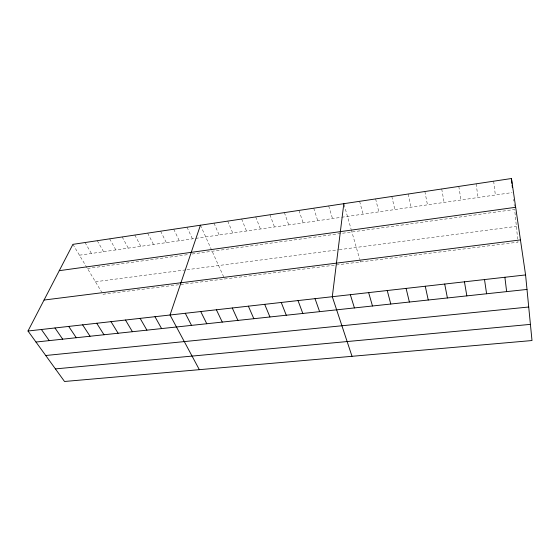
<?xml version="1.0" encoding="UTF-8"?>
<svg xmlns="http://www.w3.org/2000/svg" width="560" height="560" viewBox="0 0 560 560"><rect width="100%" height="100%" fill="white"/><g stroke="black" fill="none" stroke-linecap="round" stroke-linejoin="round"><path stroke-width="0.42" stroke-dasharray="2.8 2.1" d="M79.436 255.199L194.922 238.49M195.748 238.371L340.809 217.378M341.642 217.259L512.057 192.598M87.444 268.485L188.685 254.499M192.143 254.023L514.64 209.475L517.678 239.036M95.445 281.757L186.123 269.822M186.97 269.71L338.436 249.774M339.276 249.669L516.369 226.359M102.977 294.252L518 242.172L517.755 239.82M72.905 244.356L101.731 292.187M85.015 242.536L91.441 253.463M97.272 240.695L103.579 251.706M109.655 238.84L115.85 249.928M122.185 236.957L128.254 248.136M134.855 235.053L140.805 246.323M147.672 233.135L153.489 244.482M160.636 231.189L166.32 242.627M173.754 229.215L179.305 240.751M187.019 227.227L192.43 238.847M200.438 225.211L224.63 278.985M214.018 223.174L219.142 234.983M227.759 221.109L232.736 233.016M241.661 219.023L246.484 231.028M255.731 216.909L260.4 229.012M269.969 214.774L274.477 226.975M284.382 212.611L288.722 224.917M298.97 210.42L303.142 222.831M313.733 208.201L317.73 220.717M328.685 205.961L332.5 218.582M344.05 204.484L351.015 228.872M351.232 229.642L359.541 258.741M359.772 259.539L360.458 261.94M359.611 201.32L363.055 214.158M375.606 198.919L378.847 211.876M391.811 196.483L394.849 209.559M408.233 194.019L411.054 207.214M424.865 191.52L427.476 204.834M441.721 188.993L444.108 202.426M458.808 186.424L460.964 199.99M476.119 183.827L478.044 197.519M493.668 181.195L495.348 195.013M513.597 199.339L513.772 201.054M514.115 204.421L514.29 206.108"/><path stroke-width="0.84" d="M343.819 203.686L332.297 296.716L352.016 356.3M200.438 225.211L170.03 315L199.346 369.67M28 331.009L72.905 244.356L511.455 178.521L525.581 274.932L532 340.543L64.519 381.479L28 331.009L525.581 274.932M59.262 270.683L515.669 207.284M44.044 300.048L520.45 239.911M35.98 342.041L526.995 289.436M45.724 355.502L528.717 307.013M55.419 368.9L530.418 324.373M41.398 329.497L49.245 340.62M54.971 327.971L62.678 339.178M68.712 326.417L76.272 337.722M82.628 324.849L90.048 336.245M96.726 323.26L103.992 334.754M111.006 321.657L118.111 333.242M125.475 320.026L132.419 331.709M140.133 318.374L146.909 330.155M154.98 316.701L161.588 328.58M185.276 313.285L191.52 325.374M200.732 311.542L206.787 323.736M216.398 309.778L222.264 322.084M232.274 307.986L237.937 320.404M248.374 306.173L253.834 318.703M264.691 304.332L269.941 316.974M281.239 302.47L286.272 315.224M298.018 300.58L302.827 313.453M315.035 298.662L319.613 311.654M350.336 294.686L354.424 307.923M368.648 292.621L372.477 305.991M387.233 290.528L390.789 304.031M406.098 288.4L409.381 302.036M425.257 286.244L428.246 300.013M444.703 284.046L447.405 297.962M464.45 281.827L466.844 295.883M484.512 279.566L486.591 293.762M504.882 277.27L506.639 291.62M511.455 178.521L511.959 183.449M512.127 185.087L512.386 187.551"/></g></svg>
